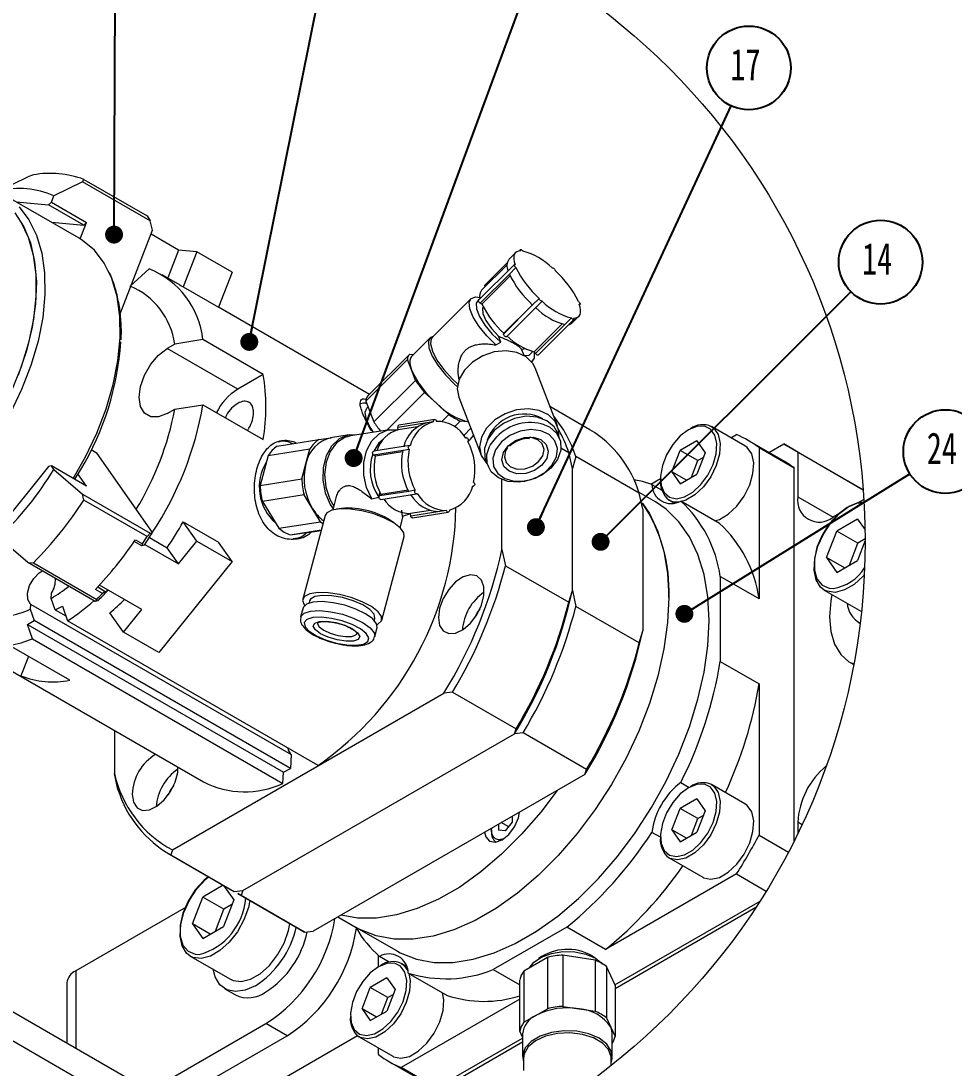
# Model space of a CAD drawing. Header units: millimetres. Extents: x 19 to 1665, y -46 to 1184.
# Drawn here: x 1120.6 to 1370.4, y 117.4 to 397.6 of the extents above; entities that cross this region are included whole.
import ezdxf

# ---------------------------------------------------------------- set-up
doc = ezdxf.new("R2010")
doc.units = ezdxf.units.MM
doc.header["$LTSCALE"] = 4
doc.layers.add('12', color=4, linetype='Continuous')
doc.styles.add('SLDTEXTSTYLE2', font='TXT', dxfattribs={"width": 0.7})
doc.dimstyles.new('SLDDIMSTYLE0', dxfattribs={"dimtxt": 0.18, "dimasz": 4.8, "dimexe": 0, "dimexo": 0.0625, "dimgap": 0, "dimtad": 0, "dimtih": 1, "dimtoh": 1, "dimdec": 0, "dimrnd": 1e-09, "dimzin": 0, "dimdsep": 46, "dimtxsty": 'Standard', "dimblk1": 'DOT', "dimblk2": 'DOT', "dimsah": 1, "dimcen": 0.09, "dimadec": 0, "dimazin": 0, "dimtfac": 4.8, "dimtdec": 0, "dimtofl": 0, "dimtmove": 0, "dimatfit": 3, "dimldrblk": 'DOT', "dimfxl": 0, "dimfrac": 2, "dimtolj": 1, "dimtzin": 0, "dimarcsym": 0})

# ---------------------------------------------------------------- blocks, each defined once
blk = doc.blocks.new('_Dot')
at = {"color": 0, "linetype": 'ByBlock', "lineweight": -2}
blk.add_line((-0.5, 0), (-1, 0), dxfattribs=at)
at = {"color": 0, "linetype": 'ByBlock', "const_width": 0.5}
blk.add_lwpolyline([(-0.25, 0, 1), (0.25, 0, 1)], format="xyb", close=True, dxfattribs=at)
blk = doc.blocks.new('SW_NOTE_0_33')
at = {"layer": '12', "color": 0}
blk.add_circle((4.72, 10.17), 11.21, dxfattribs=at)
at = {"layer": '12', "color": 0, "insert": (3.8, 15.31), "char_height": 8.467, "attachment_point": 2, "style": 'SLDTEXTSTYLE2'}
blk.add_mtext('17', dxfattribs=at)
blk = doc.blocks.new('SW_NOTE_0_34')
at = {"layer": '12', "color": 0}
blk.add_circle((7.93, 7.92), 11.21, dxfattribs=at)
at = {"layer": '12', "color": 0, "insert": (7.01, 13.06), "char_height": 8.467, "attachment_point": 2, "style": 'SLDTEXTSTYLE2'}
blk.add_mtext('14', dxfattribs=at)
blk = doc.blocks.new('SW_NOTE_0_35')
at = {"layer": '12', "color": 0}
blk.add_circle((9.52, 5.92), 11.21, dxfattribs=at)
at = {"layer": '12', "color": 0, "insert": (8.6, 11.06), "char_height": 8.467, "attachment_point": 2, "style": 'SLDTEXTSTYLE2'}
blk.add_mtext('24', dxfattribs=at)

msp = doc.modelspace()

# ---------------------------------------------------------------- linework, layer by layer
at = {"color": 7, "linetype": 'Continuous', "lineweight": 18}
for p, q in [((1123.94, 356.42), (1122.43, 355.91)), ((1114.73, 352.14), (1122.43, 355.91)), ((1137.13, 354.59), (1129.43, 350.83)), ((1137.13, 354.59), (1137.43, 355.22)), ((1155.21, 344.15), (1137.13, 354.59)), ((1137.43, 355.22), (1154.4, 345.42)), ((1136.17, 339.46), (1116.04, 351.08)), ((1128.75, 349.1), (1129.43, 350.83)), ((1119.32, 349.18), (1127.98, 348.41)), ((1127.98, 348.41), (1128.75, 349.1)), ((1137.41, 342.97), (1127.98, 348.41)), ((1128.75, 349.1), (1138.18, 343.65)), ((1154.4, 345.42), (1155.21, 344.15)), ((1128.75, 343.74), (1137.41, 342.97)), ((1136.48, 339.27), (1138.18, 343.65)), ((1138.18, 343.65), (1137.41, 342.97)), ((1155.86, 341.64), (1155.21, 344.15)), ((1147.17, 319.22), (1155.86, 341.64)), ((1162.79, 336.28), (1155.43, 340.53)), ((1254.32, 336.43), (1253.92, 336.02)), ((1162.79, 336.28), (1159.9, 328.84)), ((1167.69, 335.84), (1162.79, 336.28)), ((1167.69, 335.84), (1164.04, 326.43)), ((1177.12, 330.4), (1167.69, 335.84)), ((1252.98, 335.57), (1251.21, 333.81)), ((1149.83, 326.68), (1154.94, 331.25)), ((1252.6, 332.35), (1243.03, 322.81)), ((1250.72, 332.37), (1243.88, 325.56)), ((1250.76, 332.87), (1244.76, 326.88)), ((1253.11, 331.64), (1251.34, 329.87)), ((1262.81, 331.53), (1262.79, 331.51)), ((1163.26, 326.9), (1158.44, 329.68)), ((1177.12, 330.4), (1173.46, 320.98)), ((1251.34, 329.87), (1243.54, 322.09)), ((1251.57, 329.36), (1244.01, 321.82)), ((1164.04, 326.43), (1173.46, 320.98)), ((1241.04, 323.28), (1230.67, 312.94)), ((1250.54, 313.08), (1260.1, 322.63)), ((1259.34, 323.36), (1257.57, 321.6)), ((1213.87, 297.68), (1173.47, 321)), ((1244.01, 321.82), (1243.54, 322.09)), ((1257.57, 321.6), (1249.77, 313.82)), ((1257.5, 321.66), (1249.87, 314.05)), ((1270.14, 321.62), (1270.32, 321.8)), ((1259.02, 308.18), (1268.59, 317.73)), ((1267.94, 318.14), (1266.17, 316.37)), ((1268.16, 316.81), (1269.93, 318.58)), ((1249.77, 313.82), (1249.87, 314.05)), ((1265.45, 316.52), (1258, 309.09)), ((1266.17, 316.37), (1258.38, 308.59)), ((1161.78, 311.13), (1159.78, 309.97)), ((1169.32, 312.33), (1161.78, 311.13)), ((1185.45, 303.02), (1169.32, 312.33)), ((1230.12, 312.77), (1225.16, 307.82)), ((1247.72, 310.91), (1249.09, 311.61)), ((1249.09, 311.61), (1248.46, 313.24)), ((1178.63, 299.08), (1159.78, 309.97)), ((1224.6, 308.39), (1213.44, 297.25)), ((1224.69, 308.48), (1225.73, 308.39)), ((1254.59, 309.7), (1255.45, 309.98)), ((1254.59, 309.7), (1255.19, 308.13)), ((1258.38, 308.59), (1258, 309.09)), ((1212.91, 295.88), (1224.08, 307.02)), ((1225.15, 304.22), (1224.08, 307.02)), ((1257.31, 306.36), (1257.61, 306.67)), ((1185.45, 303.02), (1178.63, 299.08)), ((1226.23, 301.43), (1225.15, 304.22)), ((1264.19, 289.27), (1258.22, 304.77)), ((1215.07, 290.29), (1226.23, 301.43)), ((1228.64, 298.22), (1218.51, 288.11)), ((1231.91, 295.25), (1228.64, 298.22)), ((1161.78, 293.71), (1169.32, 294.91)), ((1169.32, 294.91), (1185.45, 285.6)), ((1212.91, 295.88), (1215.07, 290.29)), ((1213.53, 294.29), (1213.19, 293.96)), ((1235.18, 292.28), (1231.91, 295.25)), ((1237.82, 296.9), (1243.79, 281.41)), ((1272.92, 288.23), (1262.21, 294.41)), ((1159.78, 292.55), (1161.78, 293.71)), ((1233.3, 290.41), (1235.18, 292.28)), ((1229.28, 290.07), (1221.49, 288.85)), ((1221.58, 288.19), (1221.49, 288.85)), ((1226.75, 289), (1221.58, 288.19)), ((1231.36, 290.94), (1221.79, 289.44)), ((1231.05, 290.35), (1229.28, 290.07)), ((1236.7, 289.03), (1238.21, 290.53)), ((1240.34, 290.36), (1238.21, 290.53)), ((1314.41, 283.87), (1305.45, 289.04)), ((1200.36, 285.6), (1203.56, 286.04)), ((1208.45, 286.81), (1203.49, 286.03)), ((1219.22, 288.23), (1208.85, 286.6)), ((1239.11, 286.71), (1241.02, 288.61)), ((1239.11, 286.71), (1241.01, 288.61)), ((1239.36, 286.95), (1239.23, 286.55)), ((1239.85, 286.04), (1239.62, 286.01)), ((1264.8, 285.85), (1264.15, 287.52)), ((1299.54, 288.34), (1299.78, 288.48)), ((1310.65, 286.04), (1312.16, 286.91)), ((1186.78, 281.36), (1197.95, 283.11)), ((1189.2, 283.85), (1200.36, 285.6)), ((1196.87, 279.07), (1197.95, 283.11)), ((1224.6, 283.97), (1215.04, 282.46)), ((1265.16, 283.33), (1267.26, 282.12)), ((1301.54, 285.23), (1297.09, 282.66)), ((1301.54, 285.23), (1303.76, 282.06)), ((1324.68, 279.9), (1315.25, 285.34)), ((1318.17, 283.44), (1318.17, 242.96)), ((1318.17, 283.44), (1327.6, 278)), ((1320.83, 282.12), (1324.77, 284.4)), ((1328.54, 282.22), (1324.77, 284.4)), ((1324.77, 284.4), (1346.05, 272.11)), ((1141.01, 281.85), (1139.39, 282.79)), ((1155.86, 260.71), (1141.01, 281.85)), ((1186.78, 281.36), (1184.63, 273.28)), ((1222.8, 282.67), (1215, 281.45)), ((1215.47, 281.18), (1215, 281.45)), ((1222.72, 282.31), (1215.47, 281.18)), ((1224.57, 282.95), (1222.8, 282.67)), ((1268.2, 277.82), (1267.26, 282.12)), ((1269.14, 281.03), (1268.2, 277.82)), ((1286.11, 271.23), (1269.14, 281.03)), ((1294.87, 276.93), (1297.09, 282.66)), ((1301.8, 279.94), (1297.09, 282.66)), ((1303.76, 282.06), (1301.54, 276.33)), ((1303.26, 280.78), (1301.8, 279.94)), ((1328.54, 282.22), (1328.54, 270.24)), ((1346.05, 272.11), (1328.54, 282.22)), ((1127.98, 278.36), (1114.26, 261.29)), ((1128.75, 278.56), (1127.98, 278.36)), ((1129.43, 277.61), (1128.75, 278.56)), ((1138.18, 273.12), (1128.75, 278.56)), ((1129.43, 277.61), (1137.13, 270.96)), ((1135, 274.96), (1136.64, 277.61)), ((1195.79, 275.03), (1196.87, 279.07)), ((1244.99, 280.14), (1245.64, 278.46)), ((1268.2, 245.23), (1268.2, 277.82)), ((1300.08, 275.49), (1301.8, 279.94)), ((1327.6, 178.2), (1327.6, 278)), ((1138.18, 273.12), (1135.88, 276.39)), ((1184.63, 273.28), (1195.79, 275.03)), ((1249.34, 256.12), (1249.34, 274.88)), ((1289.22, 273.67), (1291.77, 275.14)), ((1294.87, 276.93), (1297.09, 273.77)), ((1298.72, 274.71), (1294.87, 276.93)), ((1297.09, 273.77), (1301.54, 276.33)), ((1224.22, 272.03), (1216.97, 270.89)), ((1226.16, 272), (1224.39, 271.72)), ((1241.49, 273.08), (1241.74, 273.11)), ((1289.49, 273.57), (1292.14, 272.05)), ((1137.43, 269.4), (1137.13, 270.96)), ((1137.13, 270.96), (1155.21, 260.52)), ((1154.4, 259.6), (1137.43, 269.4)), ((1196.41, 270.79), (1185.25, 269.04)), ((1185.25, 269.04), (1189.62, 261.85)), ((1198.6, 267.2), (1196.41, 270.79)), ((1204.93, 269.99), (1204.08, 266.77)), ((1214.5, 269.72), (1216.38, 270.19)), ((1216.38, 270.19), (1216.7, 271.4)), ((1224.39, 271.72), (1216.59, 270.5)), ((1216.59, 270.5), (1216.97, 270.89)), ((1216.93, 269.54), (1226.5, 271.04)), ((1290.42, 268.89), (1286.05, 271.41)), ((1287.06, 266.94), (1286.11, 271.23)), ((1294.12, 269.41), (1295.53, 268.59)), ((1307.58, 263.13), (1297.21, 269.11)), ((1328.54, 270.24), (1337.97, 264.8)), ((1346.23, 269.57), (1344.93, 268.82)), ((1200.79, 263.6), (1198.6, 267.2)), ((1206.39, 267.14), (1205.06, 266.96)), ((1222.5, 266.66), (1222.64, 265.01)), ((1230.23, 266.63), (1224.85, 265.78)), ((1232.74, 266.35), (1224.94, 265.12)), ((1234.51, 266.62), (1232.74, 266.35)), ((1287.06, 266.94), (1287.06, 234.35)), ((1164.04, 263.59), (1173.46, 258.15)), ((1167.69, 258.39), (1164.04, 263.59)), ((1189.62, 261.85), (1200.79, 263.6)), ((1202.03, 265.29), (1196.05, 242.89)), ((1221.35, 262.62), (1220.3, 263.43)), ((1222.11, 261.96), (1222.94, 265.06)), ((1224.86, 265.7), (1222.64, 265.01)), ((1224.94, 265.12), (1224.85, 265.78)), ((1225.42, 264.64), (1234.98, 266.14)), ((1339.68, 265.78), (1337.97, 264.8)), ((1344.51, 264.31), (1338.97, 261.11)), ((1344.51, 264.31), (1346.55, 261.4)), ((1155.21, 260.52), (1155.86, 260.71)), ((1192.65, 260.1), (1200.99, 261.41)), ((1192.65, 260.1), (1199.19, 260.99)), ((1199.19, 260.99), (1200.95, 261.27)), ((1336.21, 253.98), (1338.97, 261.11)), ((1344.63, 257.84), (1338.97, 261.11)), ((1122.43, 252.67), (1114.73, 259.32)), ((1152.99, 257.15), (1150.95, 258.33)), ((1151.23, 258.74), (1153.11, 257.66)), ((1155.21, 260.52), (1154.4, 259.6)), ((1155, 259.36), (1159.76, 256.61)), ((1162.79, 252.3), (1167.69, 258.39)), ((1167.69, 258.39), (1177.12, 252.95)), ((1177.12, 252.95), (1173.46, 258.15)), ((1217.18, 237.26), (1223.15, 259.65)), ((1342.36, 252), (1344.63, 257.84)), ((1346.58, 258.57), (1344.51, 253.24)), ((1346.58, 258.97), (1344.63, 257.84)), ((1153.11, 257.66), (1152.99, 257.15)), ((1153.65, 257.33), (1152.99, 257.15)), ((1153.77, 257.51), (1162.79, 252.3)), ((1162.79, 252.3), (1159.76, 256.61)), ((1249.34, 256.12), (1250.29, 251.82)), ((1122.43, 252.67), (1123.94, 252.61)), ((1140.52, 242.24), (1122.43, 252.67)), ((1123.94, 252.61), (1140.91, 242.81)), ((1177.12, 252.95), (1157.52, 228.57)), ((1336.21, 253.98), (1338.97, 250.04)), ((1341, 251.21), (1336.21, 253.98)), ((1338.97, 250.04), (1344.51, 253.24)), ((1250.29, 251.82), (1267.26, 242.03)), ((1152.99, 240.11), (1141.66, 246.65)), ((1307.8, 248.95), (1307.8, 226.21)), ((1318.17, 242.96), (1307.8, 248.95)), ((1128.73, 243.07), (1128.79, 244.44)), ((1142.45, 244.39), (1140.56, 245.48)), ((1141.18, 246.13), (1143.19, 244.96)), ((1143.19, 244.96), (1142.45, 244.39)), ((1143.19, 244.96), (1143.85, 245.15)), ((1143.85, 245.15), (1143.57, 245.55)), ((1267.26, 242.03), (1268.2, 245.23)), ((1268.2, 245.23), (1269.14, 240.94)), ((1335.64, 245.3), (1345.58, 239.56)), ((1123.14, 241.52), (1123.08, 240.15)), ((1123.14, 241.52), (1192.91, 201.25)), ((1129.77, 240.04), (1128.73, 243.07)), ((1140.91, 242.81), (1140.52, 242.24)), ((1141.17, 242.43), (1140.52, 242.24)), ((1197.87, 242.41), (1197.72, 241.85)), ((1123.08, 240.15), (1124.12, 237.12)), ((1129.77, 240.04), (1131.77, 240.95)), ((1129.77, 240.04), (1132.65, 238.37)), ((1131.77, 240.95), (1133.09, 237.09)), ((1148.09, 234.02), (1144.44, 239.22)), ((1148.09, 234.02), (1152.99, 240.11)), ((1196.12, 240.55), (1195.47, 238.13)), ((1286.11, 231.14), (1269.14, 240.94)), ((1122.35, 236.08), (1124.12, 237.12)), ((1123.68, 232.22), (1122.35, 236.08)), ((1122.35, 236.08), (1190.86, 196.53)), ((1192.74, 197.51), (1124.12, 237.12)), ((1200.14, 198.38), (1133.09, 237.09)), ((1200.23, 236.83), (1200.54, 236.89)), ((1215.22, 237.18), (1215.37, 237.74)), ((1344.92, 236.55), (1345.22, 236.38)), ((1102.45, 232.68), (1169.49, 193.98)), ((1157.52, 228.57), (1148.09, 234.02)), ((1215.31, 232.84), (1215.96, 235.25)), ((1286.11, 231.14), (1287.06, 234.35)), ((1133.67, 221.19), (1117.54, 230.5)), ((1123.68, 232.22), (1190.72, 193.52)), ((1122.63, 227.56), (1120.61, 222.36)), ((1307.8, 226.21), (1318.17, 220.23)), ((1342.55, 225.91), (1343.5, 225.36)), ((1318.17, 220.23), (1318.17, 179.74)), ((1161.16, 175.78), (1233.82, 217.73)), ((1236.15, 217.98), (1233.82, 217.73)), ((1236.15, 217.98), (1253.12, 208.18)), ((1145.64, 207.75), (1145.64, 196.25)), ((1252.68, 206.84), (1253.12, 208.18)), ((1180.01, 164.89), (1252.68, 206.84)), ((1255, 207.09), (1252.68, 206.84)), ((1271.97, 197.3), (1255, 207.09)), ((1192.91, 201.25), (1192.74, 197.51)), ((1146.58, 191.95), (1145.64, 196.25)), ((1190.72, 193.52), (1190.86, 196.53)), ((1190.86, 196.53), (1192.74, 197.51)), ((1271.53, 195.95), (1271.97, 197.3)), ((1271.53, 195.95), (1198.87, 154.01)), ((1297.21, 193.82), (1299.49, 192.5)), ((1299.54, 192.53), (1299.78, 192.67)), ((1314.41, 188.06), (1305.45, 193.23)), ((1301.54, 189.42), (1297.09, 186.85)), ((1301.54, 189.42), (1303.76, 186.26)), ((1294.87, 181.12), (1297.09, 186.85)), ((1301.8, 184.13), (1297.09, 186.85)), ((1303.76, 186.26), (1301.54, 180.53)), ((1303.26, 184.97), (1301.8, 184.13)), ((1248.45, 182.63), (1248.45, 181.01)), ((1251.19, 181.9), (1249.19, 183.06)), ((1250.33, 180.83), (1252.22, 183.19)), ((1252.22, 184.75), (1252.18, 184.78)), ((1252.22, 183.19), (1252.22, 184.8)), ((1300.08, 179.68), (1301.8, 184.13)), ((1328.54, 183.15), (1328.54, 180.11)), ((1329.68, 182.49), (1328.54, 183.15)), ((1246.56, 181.16), (1246.62, 181.57)), ((1246.56, 181.16), (1246.56, 180.62)), ((1250.33, 180.83), (1248.45, 181.01)), ((1291.77, 179.13), (1289.49, 180.45)), ((1294.87, 181.12), (1297.09, 177.96)), ((1298.72, 178.9), (1294.87, 181.12)), ((1297.09, 177.96), (1301.54, 180.53)), ((1318.17, 179.74), (1326.05, 175.19)), ((1247.81, 177.87), (1247.84, 177.85)), ((1159.77, 174.96), (1176.74, 165.16)), ((1161.16, 175.78), (1160.72, 174.44)), ((1160.72, 174.44), (1177.69, 164.64)), ((1294.12, 173.6), (1303.08, 168.43)), ((1312.16, 169.33), (1277.1, 149.09)), ((1312.16, 169.33), (1320.11, 164.74)), ((1174.75, 166.31), (1169.27, 163.14)), ((1174.87, 166.24), (1177.57, 162.4)), ((1166.5, 156.01), (1169.27, 163.14)), ((1174.92, 159.88), (1169.27, 163.14)), ((1176.74, 165.16), (1177.69, 164.64)), ((1177.69, 164.64), (1180.01, 164.89)), ((1178.63, 164.07), (1195.6, 154.28)), ((1179.58, 163.55), (1178.63, 164.07)), ((1180.01, 164.89), (1179.58, 163.55)), ((1196.55, 153.75), (1179.58, 163.55)), ((1164.79, 160.47), (1135.26, 143.42)), ((1172.65, 154.03), (1174.92, 159.88)), ((1177.57, 162.4), (1174.8, 155.27)), ((1177.07, 161.12), (1174.92, 159.88)), ((1279.59, 139.64), (1318.43, 162.06)), ((1317.3, 160.33), (1279.62, 138.58)), ((1205.47, 157.82), (1210.34, 155)), ((1166.5, 156.01), (1169.27, 152.07)), ((1171.29, 153.24), (1166.5, 156.01)), ((1169.27, 152.07), (1174.8, 155.27)), ((1195.6, 154.28), (1196.55, 153.75)), ((1210.34, 155), (1221.09, 148.8)), ((1266.73, 155.08), (1247.04, 143.72)), ((1277.1, 149.09), (1266.73, 155.08)), ((1196.55, 153.75), (1198.87, 154.01)), ((1165.93, 147.33), (1176.68, 141.13)), ((1216.35, 144.5), (1216.35, 147.45)), ((1219.21, 145.73), (1216.56, 147.26)), ((1261.55, 146.97), (1255.25, 143.33)), ((1261.55, 146.97), (1261.55, 133.25)), ((1265.68, 147.61), (1265.68, 133.89)), ((1274.29, 146.28), (1265.68, 147.61)), ((1273.48, 147.44), (1274.6, 146.66)), ((1274.29, 146.28), (1274.29, 132.56)), ((1135.26, 143.42), (1135.26, 122.66)), ((1216.58, 144.63), (1216.82, 144.77)), ((1223.9, 144.52), (1222.48, 145.34)), ((1247.04, 143.72), (1254.14, 139.62)), ((1255.25, 143.33), (1255.25, 129.62)), ((1277.32, 144.53), (1277.32, 130.81)), ((1279.62, 139.56), (1277.32, 144.53)), ((1132.92, 140.16), (1132.92, 124.01)), ((1218.57, 141.52), (1214.12, 138.96)), ((1218.57, 141.52), (1220.79, 138.36)), ((1224.28, 142.8), (1234.66, 136.82)), ((1254.14, 127.23), (1254.14, 140.94)), ((1175.22, 138.59), (1178.04, 136.95)), ((1211.9, 133.23), (1214.12, 138.96)), ((1218.84, 136.23), (1214.12, 138.96)), ((1220.79, 138.36), (1218.57, 132.63)), ((1279.62, 139.56), (1279.62, 125.84)), ((1203.68, 83.16), (1113.36, 135.3)), ((1217.11, 131.79), (1218.84, 136.23)), ((1220.29, 137.08), (1218.84, 136.23)), ((1254.14, 135.84), (1222.36, 117.49)), ((1211.9, 133.23), (1214.12, 130.06)), ((1215.75, 131), (1211.9, 133.23)), ((1214.12, 130.06), (1218.57, 132.63)), ((1258.4, 131.43), (1261.55, 133.25)), ((1265.68, 133.89), (1269.99, 133.23)), ((1269.99, 133.23), (1274.29, 132.56)), ((1110.03, 129.53), (1193.45, 81.37)), ((1155, 111.27), (1186.18, 129.27)), ((1191.83, 126), (1186.18, 129.27)), ((1255.25, 129.62), (1258.4, 131.43)), ((1277.32, 130.81), (1278.47, 128.33)), ((1254.88, 125.62), (1254.14, 127.23)), ((1254.88, 126.54), (1254.88, 120.44)), ((1278.47, 128.33), (1279.62, 125.84)), ((1278.88, 120.44), (1278.88, 126.54)), ((1160.65, 108), (1191.83, 126)), ((1210.71, 126.01), (1170.08, 102.56)), ((1211.15, 125.71), (1220.11, 120.53)), ((1254.88, 124.29), (1228.6, 109.12)), ((1231.79, 112.05), (1254.88, 125.38)), ((1216.35, 120.96), (1216.35, 122.71)), ((1219.26, 119.06), (1228.69, 113.62)), ((1255.15, 120), (1255.15, 116.74)), ((1278.61, 118.05), (1278.61, 120)), ((1231.79, 112.05), (1222.36, 117.49))]:
    msp.add_line(p, q, dxfattribs=at)
at = {"color": 7, "linetype": 'Continuous', "lineweight": 18, "flags": 128}
for points in [[(1120.13, 347.85), (1122.76, 344.41), (1124.8, 340.27), (1126.21, 335.49), (1126.96, 330.17), (1127.03, 324.4), (1126.44, 318.28), (1125.18, 311.92), (1123.29, 305.44), (1120.79, 298.95), (1117.73, 292.56)], [(1118.95, 346.23), (1121.36, 342.56), (1123.15, 338.21), (1124.28, 333.24), (1124.75, 327.76), (1124.53, 321.87), (1123.63, 315.68), (1122.07, 309.3), (1119.88, 302.84)], [(1120.56, 343.87), (1122.56, 339.74), (1123.92, 334.97), (1124.61, 329.66), (1124.63, 323.91), (1123.96, 317.81), (1122.62, 311.48), (1120.65, 305.05), (1118.06, 298.62)], [(1140.26, 336.23), (1137.08, 338.9), (1136.17, 339.46)], [(1254.45, 336.06), (1254.35, 336.22), (1254.3, 336.34), (1254.32, 336.43), (1254.4, 336.45), (1254.53, 336.41), (1254.68, 336.31), (1254.83, 336.18), (1254.97, 336.02)], [(1134.57, 275.2), (1137.86, 280.94), (1140.92, 287.32), (1143.42, 293.82), (1145.32, 300.3), (1146.57, 306.66), (1147.17, 312.78), (1147.09, 318.55), (1146.34, 323.87), (1144.93, 328.65), (1142.9, 332.79), (1140.26, 336.23)], [(1254.45, 336.06), (1253.83, 336.01), (1253.32, 335.82), (1252.93, 335.52), (1252.66, 335.09), (1252.51, 334.54), (1252.5, 333.89), (1252.61, 333.14), (1252.85, 332.31)], [(1253.11, 331.64), (1252.95, 331.74), (1252.8, 331.89), (1252.67, 332.05), (1252.59, 332.19), (1252.57, 332.31), (1252.62, 332.37), (1252.71, 332.37), (1252.85, 332.31)], [(1262.79, 331.5), (1262.85, 331.55), (1262.96, 331.53), (1263.11, 331.46), (1263.26, 331.33), (1263.41, 331.18), (1263.52, 331.02), (1263.58, 330.89), (1263.58, 330.79)], [(1163.26, 326.9), (1163.53, 326.74), (1164.04, 326.43)], [(1244.86, 326.53), (1244.78, 326.67), (1244.74, 326.8), (1244.75, 326.88), (1244.76, 326.88)], [(1247.72, 310.91), (1245.31, 313.33), (1243.24, 315.88), (1241.68, 318.36), (1240.77, 320.55), (1240.58, 322.27), (1241.14, 323.37), (1242.38, 323.76), (1243.47, 323.63)], [(1243.29, 323.07), (1243.11, 323), (1242.43, 322.11), (1242.5, 320.58), (1243.31, 318.55), (1244.79, 316.22), (1246.78, 313.82), (1249.09, 311.61)], [(1243.54, 322.09), (1243.39, 322.2), (1243.23, 322.34), (1243.11, 322.5), (1243.03, 322.65), (1243.01, 322.76), (1243.03, 322.81)], [(1260.12, 322.65), (1260.06, 322.61), (1259.95, 322.62), (1259.81, 322.7), (1259.65, 322.82), (1259.51, 322.98), (1259.39, 323.13), (1259.34, 323.27), (1259.34, 323.36)], [(1269.81, 322.52), (1269.96, 322.41), (1270.11, 322.27), (1270.24, 322.11), (1270.32, 321.96), (1270.34, 321.85), (1270.3, 321.79), (1270.2, 321.79), (1270.06, 321.85)], [(1244.34, 321.11), (1244.12, 320.7), (1244.2, 319.32), (1245.04, 317.44), (1246.53, 315.32), (1248.46, 313.24)], [(1268.47, 318.09), (1269.09, 318.15), (1269.6, 318.33), (1269.99, 318.64), (1270.26, 319.07), (1270.4, 319.61), (1270.42, 320.26), (1270.3, 321.01), (1270.06, 321.85)], [(1268.47, 318.09), (1268.57, 317.94), (1268.61, 317.81), (1268.59, 317.73), (1268.51, 317.71), (1268.39, 317.75), (1268.24, 317.84), (1268.08, 317.98), (1267.94, 318.14)], [(1230.93, 313.2), (1230.26, 312.89), (1229.67, 311.81), (1229.81, 310.12), (1230.67, 307.94), (1232.19, 305.46), (1234.23, 302.88), (1236.64, 300.42), (1237.44, 299.7)], [(1230.67, 312.94), (1230.4, 312.57), (1230.21, 311.16), (1230.74, 309.2), (1231.97, 306.86), (1233.78, 304.33), (1236.03, 301.82), (1237.53, 300.4)], [(1250.54, 313.08), (1250.5, 313.06), (1250.39, 313.08), (1250.24, 313.15), (1250.08, 313.28), (1249.94, 313.43), (1249.83, 313.59), (1249.77, 313.72), (1249.77, 313.82)], [(1159.78, 292.55), (1157.45, 291.63), (1155.34, 291.65), (1153.68, 292.62), (1152.6, 294.43), (1152.24, 296.91), (1152.6, 299.81), (1153.68, 302.86), (1155.34, 305.75), (1157.45, 308.2), (1159.78, 309.97)], [(1258.22, 304.77), (1257.61, 305.95), (1255.84, 307.73), (1253.38, 308.89), (1250.45, 309.34), (1247.29, 309.04), (1244.21, 308), (1241.46, 306.33), (1239.29, 304.17), (1237.9, 301.71), (1237.41, 299.18), (1237.82, 296.9)], [(1255.34, 308.05), (1256.65, 308.13), (1257.41, 308.93), (1257.48, 309.19)], [(1257.96, 309.09), (1258, 308.94), (1258, 307.35), (1257.27, 306.42), (1257.27, 306.41)], [(1259.02, 308.18), (1258.95, 308.16), (1258.82, 308.2), (1258.67, 308.3), (1258.51, 308.43), (1258.38, 308.59)], [(1225.16, 307.82), (1225.14, 307.8), (1224.84, 307.33), (1224.69, 306.73), (1224.69, 306.01), (1224.85, 305.17), (1225.15, 304.22)], [(1214.96, 287.56), (1213.94, 289.17), (1213.01, 291.25), (1212.76, 292.91), (1213.19, 293.96)], [(1264.57, 286.43), (1264.49, 288.22), (1263.58, 290.45), (1261.81, 292.23), (1259.35, 293.39), (1256.42, 293.84), (1253.27, 293.54), (1250.18, 292.5), (1247.43, 290.83), (1245.26, 288.67), (1243.87, 286.21), (1243.38, 283.68), (1243.83, 281.29), (1245.19, 279.26), (1245.41, 279.05)], [(1264.15, 287.52), (1263.3, 289.01), (1261.39, 290.63), (1258.82, 291.6), (1255.82, 291.8), (1252.71, 291.22), (1249.78, 289.92), (1247.31, 288.02), (1245.56, 285.71), (1244.69, 283.22), (1244.79, 280.79), (1244.99, 280.14)], [(1231.05, 290.35), (1231.05, 290.56), (1231.11, 290.74), (1231.22, 290.88), (1231.37, 290.94), (1231.52, 290.92), (1231.67, 290.82), (1231.78, 290.66), (1231.84, 290.46)], [(1260.74, 289.56), (1262.04, 288.96), (1263.95, 287.33), (1265, 285.2), (1265.1, 282.77), (1264.23, 280.27), (1262.48, 277.96), (1260.01, 276.07), (1257.08, 274.77), (1253.97, 274.19), (1250.97, 274.39), (1248.4, 275.35), (1246.49, 276.98), (1245.43, 279.11), (1245.33, 281.55), (1246.06, 283.76)], [(1301.54, 289.1), (1299.31, 288.21), (1297.09, 286.54), (1295.06, 284.24), (1293.42, 281.52), (1292.29, 278.62), (1291.79, 275.8), (1291.96, 273.31), (1292.78, 271.37), (1294.18, 270.15), (1296.04, 269.76), (1298.19, 270.23), (1300.44, 271.53), (1302.59, 273.54), (1304.44, 276.07), (1305.85, 278.91), (1306.67, 281.8), (1306.83, 284.49), (1306.33, 286.73), (1305.21, 288.33), (1303.56, 289.15), (1301.54, 289.1)], [(1305.45, 289.04), (1306.05, 288.61), (1307.24, 286.91), (1307.78, 284.53), (1307.6, 281.68), (1306.73, 278.6), (1305.24, 275.59), (1303.26, 272.89), (1300.98, 270.76), (1298.59, 269.38), (1297.39, 269.01)], [(1210.33, 286.83), (1208.13, 286.75), (1205.75, 285.74), (1203.74, 283.85), (1202.28, 281.23), (1201.48, 278.09), (1201.41, 274.69), (1202.07, 271.31), (1203.41, 268.23), (1204.16, 267.08)], [(1208.85, 286.6), (1207.27, 286.14), (1205.1, 284.67), (1203.39, 282.39), (1202.29, 279.49), (1201.9, 276.21), (1202.25, 272.83), (1203.3, 269.63), (1204.34, 267.75)], [(1214.5, 269.72), (1213.09, 272.72), (1212.36, 276.05), (1212.37, 279.43), (1213.11, 282.57), (1214.52, 285.21), (1216.48, 287.13), (1218.83, 288.15), (1221.37, 288.21), (1221.53, 288.18)], [(1239.66, 285.94), (1239.8, 286.03), (1239.95, 286.04), (1240.1, 285.97), (1240.23, 285.83), (1240.31, 285.63), (1240.33, 285.42), (1240.28, 285.23), (1240.18, 285.08)], [(1240.23, 285), (1240.93, 285.71), (1241.75, 286.69)], [(1246.06, 283.76), (1246.2, 284.04), (1247.96, 286.35)], [(1251.49, 286.69), (1249.22, 284.97), (1247.64, 282.85), (1246.91, 280.56), (1247.12, 278.36), (1248.23, 276.47), (1250.15, 275.12), (1252.64, 274.43), (1255.45, 274.49), (1258.27, 275.29), (1260.79, 276.75), (1262.75, 278.7), (1263.92, 280.93), (1264.18, 283.21), (1263.51, 285.28), (1261.98, 286.92), (1259.74, 287.95), (1257.05, 288.27), (1254.2, 287.83), (1251.49, 286.69)], [(1249.73, 282.11), (1251.01, 283.93), (1252.99, 285.36), (1255.35, 286.17), (1257.74, 286.24), (1259.79, 285.56), (1261.2, 284.24), (1261.75, 282.47), (1261.35, 280.53), (1260.07, 278.71), (1258.09, 277.28), (1255.73, 276.47), (1253.34, 276.4), (1251.29, 277.08), (1249.88, 278.4), (1249.33, 280.17), (1249.73, 282.11)], [(1250.84, 283.42), (1250.35, 282.58), (1250.01, 280.92), (1250.48, 279.41), (1251.68, 278.28), (1253.44, 277.7), (1255.48, 277.76), (1257.5, 278.46), (1259.18, 279.67), (1260.28, 281.23), (1260.62, 282.89), (1260.15, 284.4), (1258.95, 285.53), (1257.19, 286.11), (1256.67, 286.15)], [(1217.62, 285.73), (1216.32, 284.51), (1215.05, 282.47)], [(1224.57, 282.95), (1224.43, 283.07), (1224.33, 283.24), (1224.29, 283.45), (1224.31, 283.66), (1224.39, 283.83), (1224.52, 283.94), (1224.67, 283.97), (1224.82, 283.92)], [(1306.35, 263.84), (1307.55, 264.21), (1309.94, 265.59), (1312.22, 267.72), (1314.19, 270.42), (1315.68, 273.43), (1316.55, 276.5), (1316.73, 279.36), (1316.2, 281.74), (1315.01, 283.44), (1314.41, 283.87)], [(1215, 281.45), (1214.86, 281.57), (1214.76, 281.74), (1214.72, 281.95), (1214.74, 282.15), (1214.82, 282.32), (1214.95, 282.43), (1215.04, 282.46)], [(1289.49, 273.57), (1286.97, 274.33), (1284.69, 274.78)], [(1226.69, 271.14), (1226.55, 271.05), (1226.39, 271.04), (1226.24, 271.11), (1226.12, 271.25), (1226.04, 271.45), (1226.02, 271.66), (1226.06, 271.85), (1226.16, 272)], [(1241.78, 274.13), (1241.92, 274.01), (1242.01, 273.84), (1242.06, 273.63), (1242.04, 273.42), (1241.96, 273.25), (1241.83, 273.14), (1241.68, 273.11), (1241.52, 273.16)], [(1216.93, 269.54), (1216.83, 269.54), (1216.67, 269.61), (1216.55, 269.75), (1216.47, 269.94), (1216.45, 270.15), (1216.49, 270.35), (1216.59, 270.5)], [(1223.15, 259.65), (1223.09, 260.58), (1222.18, 261.9), (1220.41, 263.27), (1217.95, 264.58), (1215.02, 265.69), (1211.86, 266.52), (1208.78, 266.99), (1206.03, 267.05), (1203.86, 266.71), (1202.47, 266), (1202.03, 265.29)], [(1286.9, 268.64), (1288.82, 265.75), (1291.08, 261), (1292.71, 255.64), (1293.7, 249.73), (1294.03, 243.35), (1293.7, 236.58), (1292.71, 229.53), (1291.08, 222.28), (1288.82, 214.93), (1285.97, 207.58), (1282.56, 200.34), (1278.65, 193.29), (1274.28, 186.54), (1269.52, 180.17), (1264.43, 174.27), (1259.07, 168.93), (1253.52, 164.21), (1247.86, 160.17), (1242.16, 156.88), (1236.49, 154.38), (1230.95, 152.69), (1225.59, 151.85), (1220.49, 151.87), (1215.73, 152.73), (1211.36, 154.45), (1210.34, 155)], [(1235.29, 266.73), (1235.29, 266.52), (1235.24, 266.33), (1235.12, 266.2), (1234.98, 266.14), (1234.82, 266.16), (1234.68, 266.26), (1234.57, 266.42), (1234.51, 266.62)], [(1304.78, 237.14), (1304.45, 243.53), (1303.46, 249.44), (1301.83, 254.8), (1299.57, 259.54), (1296.72, 263.6), (1293.31, 266.91), (1290.42, 268.89)], [(1335.64, 245.3), (1334.6, 246.12), (1333.42, 248.07), (1332.9, 250.67), (1333.07, 253.73), (1333.93, 257.02), (1335.42, 260.3), (1337.41, 263.32), (1339.76, 265.86), (1342.31, 267.73)], [(1341.74, 267.41), (1339.24, 265.55), (1336.95, 263.02), (1335.04, 260.01), (1333.68, 256.77), (1332.97, 253.57), (1332.97, 250.65), (1333.68, 248.27), (1335.04, 246.6), (1336.95, 245.8), (1338.01, 245.74)], [(1346.29, 268.54), (1344.24, 268.43), (1341.74, 267.41)], [(1342.31, 267.73), (1344.85, 268.8), (1346.27, 268.91)], [(1200.79, 263.6), (1201.14, 263.31), (1201.44, 263.09)], [(1225.42, 264.64), (1225.41, 264.64), (1225.25, 264.66), (1225.11, 264.76), (1225, 264.92), (1224.94, 265.12)], [(1123.14, 241.52), (1122.44, 242.74), (1122.37, 244.5), (1122.94, 246.5), (1124.05, 248.41), (1125.51, 249.9), (1126.34, 250.42)], [(1232.67, 240.45), (1232.34, 237.96), (1232.67, 235.86), (1233.63, 234.36), (1235.12, 233.64), (1236.96, 233.77), (1238.97, 234.74), (1240.93, 236.44), (1242.62, 238.69), (1243.86, 241.24), (1244.51, 243.83), (1244.51, 246.16), (1243.86, 247.98), (1242.62, 249.1), (1240.93, 249.4), (1238.97, 248.85), (1236.96, 247.49), (1235.12, 245.49), (1233.63, 243.06), (1232.67, 240.45)], [(1346.35, 249.4), (1346.06, 249.03), (1343.59, 246.8), (1341.02, 245.32), (1338.55, 244.69), (1336.36, 244.97), (1335.64, 245.3)], [(1215.92, 236.04), (1216.15, 236.15), (1217.1, 237.03), (1217.12, 238.19), (1216.2, 239.51), (1214.44, 240.88), (1211.98, 242.18), (1209.04, 243.3), (1205.89, 244.12), (1202.8, 244.59), (1200.06, 244.66), (1197.89, 244.32), (1196.5, 243.6), (1196.01, 242.57), (1196.46, 241.32), (1196.54, 241.21)], [(1215.37, 237.74), (1215.16, 238.85), (1214.02, 240.09), (1212.08, 241.32), (1209.56, 242.43), (1206.71, 243.27), (1203.85, 243.78), (1201.29, 243.88), (1199.31, 243.57), (1198.12, 242.88), (1197.87, 242.41)], [(1337.67, 244.13), (1337.37, 242.44), (1337.03, 238.12)], [(1215.96, 235.25), (1215.82, 236.3), (1214.77, 237.62), (1212.86, 238.97), (1210.28, 240.21), (1207.29, 241.23), (1204.17, 241.92), (1201.24, 242.22), (1198.78, 242.09), (1197.03, 241.56), (1196.15, 240.66), (1196.12, 240.55)], [(1294.03, 243.35), (1293.7, 236.58), (1292.71, 229.53), (1291.08, 222.28), (1288.82, 214.93), (1285.97, 207.58), (1282.56, 200.34), (1278.65, 193.29), (1274.28, 186.54), (1269.52, 180.17), (1264.43, 174.27), (1259.07, 168.93), (1253.52, 164.21), (1247.86, 160.17), (1242.16, 156.88), (1236.49, 154.38), (1230.95, 152.69), (1225.59, 151.85), (1220.49, 151.87), (1215.73, 152.73), (1211.36, 154.45), (1210.34, 155)], [(1195.48, 238.15), (1195.51, 238.24), (1196.38, 239.14), (1198.13, 239.67)], [(1198.13, 239.67), (1200.6, 239.8), (1203.53, 239.5), (1206.64, 238.81), (1209.64, 237.8), (1212.21, 236.55), (1214.12, 235.21), (1215.18, 233.88), (1215.31, 232.84)], [(1243.48, 240.32), (1242.61, 239.11), (1241.99, 237.75)], [(1201.02, 238.02), (1198.75, 237.92), (1197.17, 237.42), (1196.44, 236.58), (1196.65, 235.49), (1197.77, 234.26), (1199.68, 233.04), (1202.17, 231.95), (1204.98, 231.12), (1207.8, 230.62), (1210.32, 230.52), (1212.28, 230.83), (1213.45, 231.51), (1213.72, 232.49), (1213.04, 233.66), (1211.51, 234.9), (1209.27, 236.07), (1206.58, 237.05), (1203.73, 237.72), (1201.02, 238.02)], [(1200.54, 236.89), (1202.52, 236.94), (1204.88, 236.59), (1207.27, 235.89), (1209.32, 234.94), (1210.73, 233.89), (1211.28, 232.9), (1210.88, 232.11), (1209.6, 231.66), (1207.62, 231.6), (1205.26, 231.95), (1202.87, 232.66), (1200.82, 233.6), (1199.41, 234.66), (1198.86, 235.65), (1199.26, 236.43), (1200.23, 236.83)], [(1200.01, 236.53), (1199.99, 236.29), (1200.46, 235.45), (1201.66, 234.55), (1203.42, 233.74), (1205.46, 233.14), (1207.48, 232.84), (1209.16, 232.89), (1210.26, 233.28), (1210.57, 233.68)], [(1221.09, 148.8), (1222.11, 148.24), (1226.48, 146.53), (1231.24, 145.66), (1236.34, 145.65), (1241.69, 146.49), (1247.24, 148.17), (1252.91, 150.68), (1258.61, 153.97), (1264.27, 158), (1269.82, 162.72), (1275.17, 168.07), (1280.27, 173.96), (1285.03, 180.33), (1289.4, 187.08), (1293.31, 194.13), (1296.72, 201.38), (1299.57, 208.73), (1301.83, 216.07), (1303.46, 223.33), (1304.45, 230.38), (1304.78, 237.14)], [(1337.03, 238.12), (1337.37, 234.2), (1338.38, 230.81), (1340.02, 228.08), (1342.24, 226.1), (1343.54, 225.55)], [(1192.91, 201.25), (1192.21, 202.46), (1192.11, 203.02)], [(1150.38, 190.65), (1150.72, 188.54), (1151.68, 187.05), (1153.16, 186.33), (1155.01, 186.46), (1157.02, 187.43), (1158.97, 189.13), (1160.66, 191.38), (1161.9, 193.93), (1162.56, 196.51), (1162.64, 197.94)], [(1161.52, 193.01), (1160.66, 191.8), (1160.04, 190.44)], [(1264.11, 191.67), (1259.72, 185.83), (1254.62, 179.93), (1249.26, 174.59), (1243.72, 169.87), (1238.05, 165.83), (1232.35, 162.54), (1226.69, 160.04), (1221.14, 158.35), (1215.78, 157.51), (1210.69, 157.53), (1206.3, 158.29)], [(1301.54, 193.29), (1299.31, 192.4), (1297.09, 190.73), (1295.06, 188.43), (1293.42, 185.71), (1292.29, 182.82), (1291.79, 180), (1291.96, 177.51), (1292.78, 175.56), (1294.18, 174.34), (1296.04, 173.95), (1298.19, 174.43), (1300.44, 175.73), (1302.59, 177.73), (1304.44, 180.27), (1305.85, 183.1), (1306.67, 186), (1306.83, 188.68), (1306.33, 190.92), (1305.21, 192.52), (1303.56, 193.34), (1301.54, 193.29)], [(1305.45, 193.23), (1306.05, 192.8), (1307.24, 191.1), (1307.78, 188.72), (1307.6, 185.87), (1306.73, 182.8), (1305.24, 179.78), (1303.26, 177.09), (1300.98, 174.96), (1298.59, 173.58), (1296.31, 173.07), (1294.33, 173.49), (1294.12, 173.6)], [(1303.08, 168.43), (1303.29, 168.32), (1305.26, 167.9), (1307.55, 168.41), (1309.94, 169.78), (1312.22, 171.92), (1314.19, 174.61), (1315.68, 177.63), (1316.55, 180.7), (1316.73, 183.55), (1316.2, 185.93), (1315.01, 187.63), (1314.41, 188.06)], [(1244.72, 180.47), (1245.04, 179.29), (1246.06, 178.11), (1247.59, 177.81), (1249.39, 178.44), (1251.19, 179.9), (1252.72, 181.96), (1253.75, 184.31), (1254.06, 185.87)], [(1165.93, 147.33), (1164.9, 148.15), (1163.72, 150.1), (1163.19, 152.7), (1163.37, 155.76), (1164.23, 159.05), (1165.71, 162.33), (1167.7, 165.35), (1170.06, 167.89), (1170.85, 168.56)], [(1170.77, 168.61), (1169.54, 167.58), (1167.24, 165.05), (1165.34, 162.04), (1163.97, 158.8), (1163.26, 155.6), (1163.26, 152.68), (1163.97, 150.3), (1165.34, 148.64), (1167.24, 147.83), (1168.3, 147.77)], [(1181.86, 162.2), (1181.48, 160.36), (1180.3, 157.05), (1178.55, 153.87), (1176.36, 151.06), (1173.88, 148.83), (1171.32, 147.35), (1168.84, 146.72), (1166.65, 147), (1165.93, 147.33)], [(1176.68, 141.13), (1177.4, 140.79), (1179.59, 140.52), (1182.06, 141.15), (1184.63, 142.63), (1187.1, 144.86), (1189.3, 147.66), (1191.05, 150.84), (1192.23, 154.16), (1192.61, 156)], [(1256.67, 144.15), (1257.87, 145.7), (1259.94, 147.09), (1262.63, 148.06), (1265.69, 148.53), (1268.86, 148.47), (1271.85, 147.86), (1274.4, 146.77)], [(1274.4, 146.77), (1276.29, 145.3), (1276.36, 145.22)], [(1183.35, 139.39), (1180.6, 138.19), (1178, 137.83), (1175.72, 138.33), (1173.88, 139.66), (1172.59, 141.75), (1172.02, 143.82)], [(1218.57, 145.4), (1216.35, 144.5), (1214.12, 142.83), (1212.1, 140.54), (1210.45, 137.82), (1209.33, 134.92), (1208.82, 132.1), (1208.99, 129.61), (1209.81, 127.67), (1211.22, 126.45), (1213.07, 126.06), (1215.22, 126.53), (1217.47, 127.83), (1219.62, 129.83), (1221.48, 132.37), (1222.88, 135.21), (1223.7, 138.1), (1223.87, 140.79), (1223.37, 143.03), (1222.24, 144.63), (1220.6, 145.44), (1218.57, 145.4)], [(1222.48, 145.34), (1223.08, 144.91), (1224.19, 143.4)], [(1224.47, 142.7), (1224.81, 140.83), (1224.63, 137.97), (1223.76, 134.9), (1222.27, 131.88), (1220.29, 129.19), (1218.01, 127.06), (1215.62, 125.68), (1213.34, 125.18), (1211.37, 125.59), (1211.15, 125.71)], [(1220.11, 120.53), (1220.32, 120.42), (1222.3, 120.01), (1224.58, 120.51), (1226.97, 121.89), (1229.25, 124.02), (1231.23, 126.71), (1232.71, 129.73), (1233.59, 132.8), (1233.77, 135.65), (1233.42, 137.53)], [(1278.61, 118.99), (1278.84, 119.9), (1278.62, 121.88), (1277.43, 123.74), (1275.37, 125.34), (1272.61, 126.53), (1269.38, 127.21), (1265.94, 127.34), (1262.58, 126.91), (1259.58, 125.94), (1257.17, 124.51), (1255.57, 122.75), (1254.9, 120.8), (1255.15, 118.99)], [(1278.61, 120), (1278.59, 120.4), (1277.91, 122.32), (1276.29, 124.05), (1273.89, 125.44), (1270.89, 126.37), (1267.56, 126.77), (1264.18, 126.59), (1261.01, 125.87), (1258.35, 124.65), (1256.4, 123.04), (1255.33, 121.18), (1255.15, 120)], [(1278.88, 126.54), (1278.78, 127.44), (1278.47, 128.33)]]:
    msp.add_lwpolyline(points, dxfattribs=at)
at = {"color": 7, "linetype": 'Continuous', "lineweight": 18}
msp.add_circle((1167.69, 258.4), 178.89, dxfattribs=at)
for centre, radius, start, end in [((1128.45, 330.79), 26.03, 69.8012, 99.9798), ((1120.15, 329.89), 22.9, 66.1, 103.681), ((1253.66, 332.11), 2.98, 145.3791, 206.8591), ((1250.34, 318.97), 17.67, 45.1881, 74.8175), ((1146.54, 309.95), 22.9, 5.9803, 68.4918), ((1277.2, 343.3), 26.77, 205.8254, 228.1329), ((1245.71, 310.86), 26.77, 25.8253, 48.1326), ((1275.43, 341.53), 26.77, 205.825, 228.1329), ((1142, 308.29), 19.99, 8.1575, 66.9189), ((1245.66, 324.12), 2.28, 140.9926, 200.8372), ((1272.57, 335.18), 17.67, 225.1883, 254.8171), ((1266.77, 332.86), 25.3, 205.8897, 228.0685), ((1270.8, 333.42), 17.67, 225.188, 254.8174), ((1266.96, 318.1), 1.76, 278.4573, 312.9249), ((1072.02, 316.58), 75.45, 328.8902, 356.2913), ((1262.4, 325.2), 16.7, 225.276, 254.7293), ((1226.01, 307.06), 1.93, 132.8972, 181.1023), ((1133.62, 294.31), 52.56, 350.462, 9.538), ((1249.17, 315.28), 26.44, 204.7156, 229.2426), ((1251.48, 317.93), 30.17, 213.1679, 220.7901), ((1187.12, 285.67), 15.87, 122.3313, 153.2468), ((1214.89, 295.91), 1.97, 137.3276, 180.8538), ((1081.38, 309.88), 89.2, 326.5847, 350.3436), ((1244.51, 307.29), 17.43, 223.6798, 256.3256), ((1084.48, 308.14), 78.63, 328.4225, 349.4233), ((1246.66, 308.67), 20.02, 234.9888, 245.0164), ((1255.32, 281.9), 10.52, 61.74, 160.4031), ((1236.37, 270.08), 34.56, 18.4735, 39.0771), ((1239.71, 306.37), 29.43, 213.1235, 219.0007), ((1221.95, 288.98), 0.48, 108.6879, 196.5491), ((1231.54, 281.65), 8.72, 105.015, 166.8183), ((1233.31, 281.93), 8.72, 105.0157, 166.8179), ((1231.9, 281.53), 8.93, 29.6044, 90.4009), ((1256.97, 277.55), 12.59, 72.5683, 135.6888), ((1303.09, 284.01), 5.55, 64.824, 126.4862), ((1205.47, 277.5), 8.74, 102.1744, 169.6587), ((1223.68, 280.34), 8.12, 104.9843, 163.8771), ((1231.7, 269.91), 37.59, 18.9419, 29.3533), ((1257.02, 262.27), 30.44, 17.128, 58.5102), ((1299.22, 257.56), 32.08, 53.7826, 66.2066), ((1194.47, 276.33), 9.18, 125.0336, 146.7998), ((1205.63, 278.08), 9.18, 125.0323, 146.8011), ((1226.4, 277.48), 15.74, 347.7031, 28.8691), ((1227.11, 277.58), 13.03, 161.3628, 214.5399), ((1230, 278.04), 14.87, 167.8178, 208.7545), ((1238.17, 279.32), 15.74, 167.7031, 208.8691), ((1239.94, 279.6), 15.74, 167.7031, 208.8694), ((1052.72, 324.22), 89.76, 313.6971, 328.7139), ((1197.26, 272.9), 12.86, 148.1518, 228.8162), ((1212.03, 275.22), 15.65, 165.7371, 210.8353), ((1308.27, 251.54), 32.77, 53.8468, 59.9359), ((1213.02, 275.38), 17.23, 181.1436, 195.4282), ((1297.57, 274.12), 5.84, 172.6017, 233.813), ((1196.98, 272.86), 12.51, 179.8454, 197.9984), ((1201.86, 273.62), 17.23, 181.1447, 195.4281), ((1233.03, 275.15), 8.72, 285.015, 346.8183), ((1294.66, 273.62), 5.17, 180.4601, 299.529), ((1050.92, 325.12), 102.91, 315.1968, 327.2138), ((1224.78, 274.11), 8.33, 212.2736, 270.4157), ((1232.68, 275.27), 8.93, 209.6044, 270.4009), ((1234.45, 275.55), 8.93, 209.6038, 270.4016), ((1296.19, 273.16), 4.29, 241.0517, 276.1456), ((1274.13, 244.13), 34.01, 8.1331, 47.2642), ((1334.29, 269.31), 5.82, 170.786, 309.2033), ((1208.48, 273.03), 11.47, 210.5677, 233.3873), ((1151.04, 269.02), 86.02, 304.8021, 358.8843), ((1208.23, 246.11), 21.11, 55.1327, 95.0041), ((1252.12, 245.19), 41.96, 357.4831, 33.7693), ((1079.52, 310.58), 96.7, 326.0767, 330.9283), ((1066.73, 316.73), 105.27, 325.6538, 327.8535), ((1195.77, 269), 9.43, 229.3096, 250.6963), ((1284.5, 238.15), 34.01, 8.1331, 47.2642), ((1065.79, 316.5), 103.13, 316.4719, 325.9388), ((1062.41, 319.2), 109.61, 325.8398, 327.0594), ((1129.66, 282.17), 122.49, 328.2537, 347.7182), ((1127.99, 283.05), 126.22, 328.9676, 345.677), ((1336.22, 257.69), 12.09, 278.4896, 327.6412), ((1122.89, 248.16), 6.97, 327.775, 1.8911), ((1100.65, 288.84), 53.69, 301.5245, 307.6389), ((1074.81, 308.92), 93.48, 314.9915, 316.3464), ((1079.52, 306.06), 88.6, 314.096, 316.5645), ((1252.06, 233.66), 13.33, 124.0594, 175.9458), ((1148.51, 271.29), 122.49, 328.2537, 347.7181), ((1097.1, 291.74), 65.44, 303.3673, 311.1286), ((1095.36, 296.72), 75.61, 310.4805, 314.4957), ((1144.96, 273.25), 126.23, 328.9678, 345.6769), ((1348.51, 242.41), 6.81, 185.2484, 241.1832), ((1110.31, 270.03), 32.49, 282.2956, 293.1471), ((1146.84, 272.16), 126.23, 328.9678, 345.6769), ((1167.37, 260.4), 122.49, 328.2538, 347.718), ((1111.23, 264.82), 34.89, 280.4102, 290.8942), ((1163.81, 262.37), 126.22, 328.9676, 345.677), ((1198.13, 244.13), 111.13, 333.0789, 350.7201), ((1129.09, 243.55), 22.83, 248.1948, 281.586), ((1209.57, 237.89), 110.03, 334.8309, 350.7615), ((1163.5, 190.15), 13.12, 121.2255, 177.7927), ((1175.51, 202.78), 30.58, 192.3315, 242.0136), ((1170.1, 186.34), 13.33, 124.0592, 175.9464), ((1349.38, 182.08), 20.86, 129.3263, 177.0837), ((1180.58, 215.52), 24.22, 242.7583, 294.7554), ((1309.5, 177.81), 20.18, 127.5077, 172.4923), ((1303.09, 188.2), 5.55, 64.824, 126.4862), ((1175.47, 200.81), 30.22, 197.049, 240.7824), ((1249.33, 180.22), 2.8, 171.7475, 236.9399), ((1196.38, 241.09), 111.11, 309.2789, 326.9213), ((1171.37, 257.56), 166.15, 327.9264, 332.0735), ((1297.57, 178.32), 5.84, 172.6017, 233.813), ((1207.51, 234.3), 110.01, 309.2373, 325.1683), ((1163.86, 164.18), 17.01, 285.1538, 355.3877), ((1163.92, 164.02), 41.27, 302.6297, 350.6835), ((1169.65, 160.67), 25.31, 302.7672, 347.0821), ((1169.18, 161.01), 41.7, 302.906, 351.4286), ((1234.97, 168.56), 28.15, 209.2764, 229.1666), ((1172.5, 159.03), 25.29, 302.7398, 348.2034), ((1266.93, 135.8), 13.35, 60.6414, 125.5759), ((1219.11, 142.76), 5.17, 0.4599, 119.5294), ((1220.12, 140.31), 5.55, 64.8241, 126.4864), ((1266.75, 127.05), 20.59, 92.9563, 104.6297), ((1269.86, 135.1), 12.03, 51.6389, 68.3664), ((1136.93, 139.76), 4.02, 114.3744, 174.3048), ((1234.38, 175.27), 34, 252.7249, 291.8623), ((1259.26, 140.02), 5.2, 140.4339, 169.769), ((1181.45, 144.07), 7.89, 244.4566, 306.8539), ((1244.58, 167.15), 31.92, 251.8761, 287.4138), ((1266.86, 115.07), 18.42, 80.2288, 117.3572), ((1266.75, 113.33), 20.59, 92.9561, 104.6299), ((1269.33, 122.29), 10.95, 33.4388, 86.5665), ((1269.86, 121.38), 12.03, 51.6386, 68.3667), ((1214.6, 130.42), 5.84, 172.6012, 233.8135), ((1259.26, 126.3), 5.2, 140.4339, 169.7691), ((1260.91, 125.92), 6.06, 114.5251, 174.155), ((1274.75, 126.68), 4.94, 326.6138, 350.219), ((1235.3, 146.84), 32.08, 233.7827, 246.2067)]:
    msp.add_arc(centre, radius, start, end, dxfattribs=at)
for points, knots in [([(1147.4, 312.28), (1147.43, 312.64), (1147.55, 314.5), (1147.39, 317.84), (1146.88, 322.2), (1145.84, 326.3), (1144.89, 329.15), (1144.11, 330.52), (1144, 330.7)], [0, 0, 0, 0, 0.0565202, 0.2962911, 0.5277709, 0.7507179, 0.9658944, 1, 1, 1, 1]), ([(1237.89, 301.64), (1237.81, 302.04), (1237.62, 303.01), (1237.62, 304.61), (1237.83, 306.13), (1238.23, 307.41), (1238.69, 308.36), (1239.27, 309.17), (1239.93, 309.82), (1240.69, 310.33), (1241.66, 310.77), (1242.88, 311.08), (1244.39, 311.22), (1246.02, 311.17), (1247.15, 311), (1247.72, 310.91)], [0, 0, 0, 0, 0.073221, 0.175326, 0.280502, 0.346046, 0.412421, 0.466917, 0.522099, 0.575003, 0.628852, 0.711346, 0.79771, 0.896457, 1, 1, 1, 1]), ([(1248.46, 313.24), (1249.18, 312.95), (1250.55, 312.4), (1252.34, 311.52), (1253.64, 310.69), (1254.33, 310.09), (1254.55, 309.76), (1254.59, 309.7)], [0, 0, 0, 0, 0.32348, 0.621616, 0.832247, 0.970623, 1, 1, 1, 1]), ([(1178.63, 295.27), (1178.07, 294.86), (1176.89, 293.99), (1175.82, 292.6), (1175.44, 291.66), (1175.34, 291.44)], [0, 0, 0, 0, 0.406776, 0.857399, 1, 1, 1, 1]), ([(1181.2, 288.05), (1181.35, 288.25), (1181.97, 289.05), (1182.6, 290.68), (1182.98, 292.69), (1182.73, 294.46), (1181.73, 295.73), (1180.11, 295.98), (1179.16, 295.53), (1178.63, 295.27)], [0, 0, 0, 0, 0.064239, 0.267507, 0.451004, 0.602189, 0.725514, 0.848829, 1, 1, 1, 1]), ([(1214.5, 287.89), (1214.29, 288.22), (1213.66, 289.17), (1212.88, 290.78), (1212.08, 292.52), (1211.62, 294.03), (1211.24, 295.29), (1211.84, 296.75), (1212.7, 296.43), (1213.08, 296.28)], [0, 0, 0, 0, 0.111713, 0.325416, 0.511458, 0.661207, 0.772133, 0.897427, 1, 1, 1, 1]), ([(1211.41, 295.23), (1212.01, 295.36), (1212.62, 295.49), (1213.15, 295.26), (1213.15, 295.26)], [0, 0, 0, 0, 0.992781, 1, 1, 1, 1]), ([(1251.45, 283.86), (1251.7, 284.08), (1252.44, 284.75), (1253.94, 285.51), (1255.52, 285.99), (1256.48, 285.91), (1256.77, 285.88)], [0, 0, 0, 0, 0.171596, 0.509861, 0.853482, 1, 1, 1, 1]), ([(1198.44, 260.89), (1198, 260.49), (1196.51, 259.14), (1193.63, 258.7), (1190.85, 259.09), (1188.86, 259.94), (1187.1, 261.27), (1185.1, 263.67), (1183.47, 267.53), (1183, 271.77), (1183.24, 275.21), (1183.72, 277.67), (1184.48, 279.93), (1185.77, 282.41), (1188, 284.85), (1191.14, 285.56), (1193.22, 285.2), (1194.06, 284.79), (1194.34, 284.66)], [0, 0, 0, 0, 0.039631, 0.134661, 0.181855, 0.229313, 0.278397, 0.329334, 0.438698, 0.555379, 0.613789, 0.670739, 0.724304, 0.773752, 0.8594, 0.937267, 0.979317, 1, 1, 1, 1]), ([(1189.42, 284.93), (1189.89, 285.08), (1191.2, 285.49), (1192.48, 284.89), (1193.3, 284.49)], [0, 0, 0, 0, 0.35497, 1, 1, 1, 1]), ([(1204.97, 269.98), (1205.03, 270.22), (1205.19, 270.89), (1205.68, 271.73), (1206.3, 272.47), (1206.9, 272.92), (1207.56, 273.2), (1208.22, 273.29), (1208.92, 273.21), (1209.76, 272.95), (1210.74, 272.44), (1211.9, 271.68), (1213.16, 270.75), (1214.04, 270.07), (1214.5, 269.72)], [0, 0, 0, 0, 0.061425, 0.167724, 0.23263, 0.297107, 0.349755, 0.404307, 0.459473, 0.519466, 0.618433, 0.728627, 0.859541, 1, 1, 1, 1]), ([(1197.09, 260.71), (1196.69, 260.28), (1195.73, 259.25), (1194.31, 259.13), (1193.47, 259.05)], [0, 0, 0, 0, 0.409192, 1, 1, 1, 1]), ([(1195.54, 238.15), (1195.47, 237.73), (1195.31, 236.87), (1196.05, 235.55), (1197.33, 234.27), (1199.28, 233.05), (1201.72, 231.98), (1203.87, 231.26), (1205.2, 231.01), (1205.59, 230.93)], [0, 0, 0, 0, 0.09216, 0.191405, 0.317702, 0.496224, 0.698432, 0.911534, 1, 1, 1, 1]), ([(1200.05, 236.55), (1200.07, 236.55), (1200.3, 236.63), (1200.58, 236.75), (1201.11, 236.84), (1201.97, 236.91), (1203.46, 236.82), (1205.37, 236.46), (1207.32, 235.85), (1208.93, 235.11), (1209.99, 234.41), (1210.43, 233.94), (1210.55, 233.74), (1210.56, 233.72)], [0, 0, 0, 0, 0.004451, 0.063731, 0.079457, 0.146606, 0.291836, 0.472289, 0.662072, 0.830982, 0.939566, 0.994952, 1, 1, 1, 1]), ([(1205.59, 230.93), (1206.13, 230.81), (1207.53, 230.5), (1209.73, 230.34), (1212.07, 230.45), (1213.89, 231.02), (1215.05, 231.95), (1215.18, 232.64), (1215.22, 232.88)], [0, 0, 0, 0, 0.154404, 0.400974, 0.61685, 0.80586, 0.933667, 1, 1, 1, 1]), ([(1249.78, 178.73), (1249.42, 178.61), (1248.72, 178.37), (1247.59, 178.63), (1246.81, 179.52), (1246.58, 180.45), (1246.57, 181.01), (1246.56, 181.16)], [0, 0, 0, 0, 0.228023, 0.441916, 0.656543, 0.910074, 1, 1, 1, 1])]:
    msp.add_open_spline(points, degree=3, knots=knots, dxfattribs=at)

# ---------------------------------------------------------------- block references
at = {"layer": '12'}
for name, p in [('SW_NOTE_0_33', (1310.72, 374.87)), ('SW_NOTE_0_34', (1342.78, 325.15)), ('SW_NOTE_0_35', (1358.51, 276.44))]:
    msp.add_blockref(name, p, dxfattribs=at)

# ---------------------------------------------------------------- leaders
for points in [[(1145.53, 340.44), (1145.94, 437.45)], [(1181.73, 311.72), (1207.08, 437.67)], [(1209.66, 280.63), (1259.9, 417.04)], [(1258.45, 262.14), (1310.72, 374.87)], [(1275.76, 258.21), (1342.78, 325.15)], [(1298.19, 238.93), (1358.51, 276.44)]]:
    msp.add_leader(points, dimstyle='SLDDIMSTYLE0', dxfattribs=at)

doc.saveas('drawing.dxf')
